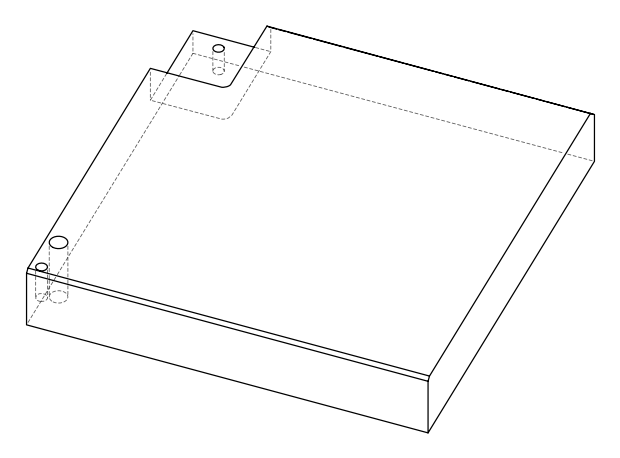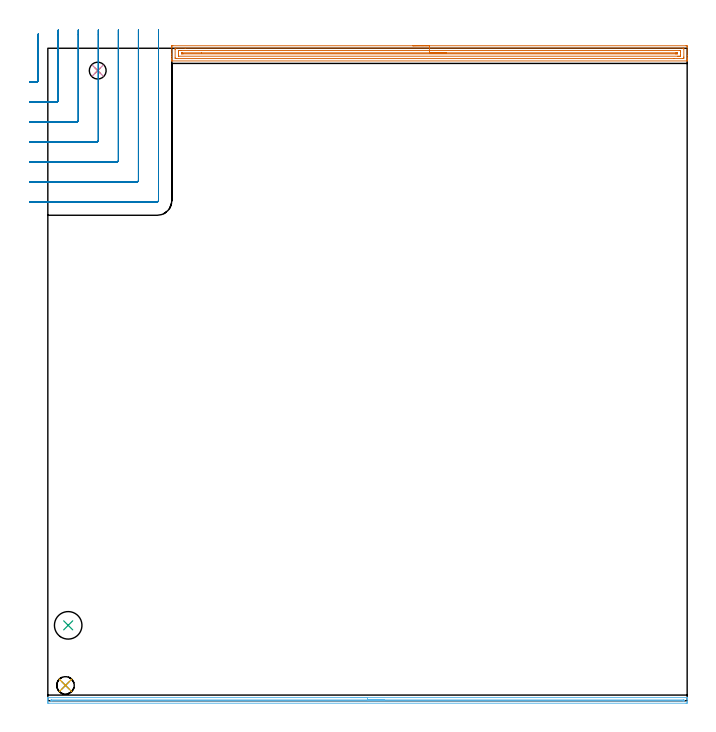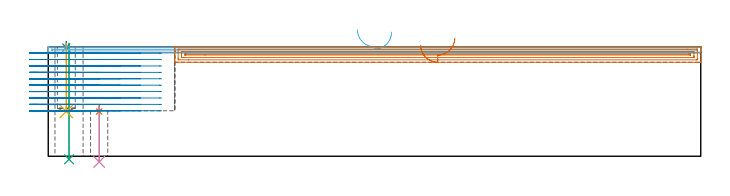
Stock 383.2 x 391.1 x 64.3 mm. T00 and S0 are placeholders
(PLAN: 8 operations, 5 tool changes, 33.9 min)
(1 SPOT_DRILL | STEP1HOLE_1 | NXT0321_9005460120000 | 0.04 min | 4131 mm3)
(2 SPOT_DRILL_1 | STEP1POCKET | NXT0321_9005460120000 | 0.03 min | 3 mm3)
(3 INDEXABLE_INSERT_DRILL_THROUGH_HOLE_FROM_SOLID | STEP1HOLE | NXT0302_004 | 0.27 min | 13720 mm3)
(4 DRILL_THROUGH_HOLE_INTO_CENTER | STEP1HOLE_1 | NXT0301_072 | 0.14 min | 2187 mm3)
(5 DRILL_BLIND_HOLE_INTO_CENTER | STEP1POCKET | NXT0301_076 | 0.16 min | 3166 mm3)
(6 AREA_MILL | FG_CHAMFER_SURFACE | UGT0205_001 | 6.28 min | 2215 mm3)
(7 AREA_MILL_1 | FG_CHAMFER_SURFACE_1 | UGT0205_001 | 10.06 min | 13025 mm3)
(8 MILL_CORNER_NOTCH_RECTANGULAR | CORNER_NOTCH_RECTANGULAR | NXT0201_012 | Follow Part, ap 4, ae 75% | 16.91 min | 274621 mm3)
(TOOL NXT0321_9005460120000 | NC Spot Drill, 142deg, 12mm, Carbide, Uncoated | D12 PA142 FL30 Z2)
(TOOL NXT0302_004 | Index. Insert Drill 16.5mm [880-D1650L20-05] | D16.5 PA176 FL83 Z2)
(TOOL NXT0301_072 | Carbide Drill 10.1mm [860.1-1010-051A1-MM 2214] | D10.1 PA140 FL71 Z2)
(TOOL NXT0301_076 | Carbide Drill 10.5mm [860.1-1050-032A1-MM 2214] | D10.5 PA140 FL55 Z2)
(TOOL UGT0205_001 | Chamfer Mill 20 x 3 x 45 deg. | D20 FL50 Z2)
(TOOL NXT0201_012 | ENDMILL 16mm [2P460-1600-NA 1630] | D16 FL38 Z6)
(OP 1 SPOT_DRILL)
G17 G21 G94 G90
T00 M6
G54
G17 G0 G90 X29.9 Y377.7 S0 M3
G43 Z74.3 H0
G94 G81 G98 Z26.265 F250. R29.7
G80
M5
M2
(OP 2 SPOT_DRILL_1)
G17 G21 G94 G90
T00 M6
G54
G17 G0 G90 X10.6 Y9.2 S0 M3
G43 Z74.3 H0
G94 G81 G98 Z63.848 F250. R67.3
G80
M5
M2
(OP 3 INDEXABLE_INSERT_DRILL_THROUGH_HOLE_FROM_SOLID)
G17 G21 G94 G90
T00 M6
G54
G17 G0 G90 X12.2 Y45.2 S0 M3
G43 Z74.3 H1
G94 G81 G98 Z-1.788 F250. R66.3
G80
M5
M2
(OP 4 DRILL_THROUGH_HOLE_INTO_CENTER)
G17 G21 G94 G90
T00 M6
G54
G17 G0 G90 X29.9 Y377.7 S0 M3
G43 Z74.3 H1
G94 G73 G98 Z-3.338 F250. Q10.013 R28.7
G80
M5
M2
(OP 5 DRILL_BLIND_HOLE_INTO_CENTER)
G17 G21 G94 G90
T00 M6
G54
G17 G0 G90 X10.6 Y9.2 S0 M3
G43 Z74.3 H1
G94 G81 G98 Z26.3 F250. R66.3
G80
M5
M2
(OP 6 AREA_MILL)
G17 G21 G94 G90
T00 M6
G54
G17 G0 G90 X181.6 Y1.9 S1061 M3
G43 Z74.3 H0
G94 G1 X181.638 Z73.428 F250.
X181.752 Z72.563
X181.941 Z71.712
X182.203 Z70.88
X182.537 Z70.074
X182.94 Z69.3
X183.408 Z68.564
X183.94 Z67.872
X184.529 Z67.229
X185.172 Z66.639
X185.864 Z66.108
X186.6 Z65.64
X187.374 Z65.237
X188.18 Z64.903
X189.012 Z64.641
X189.864 Z64.452
X190.728 Z64.338
X191.6 Z64.3
X383.04
X383.19 Y1.898 Z64.288
X383.198 Y1.764 Z64.156
X383.2 Y1.624 Z64.023
Y1.266 Z63.666
Y0.638 Z63.033
Y-0.552 Z61.844
X383.195 Y-1.115 Z61.279
X383.19 Y-1.491 Z60.904
X382.982 Y-1.496 Z60.901
X382.594 Y-1.5 Z60.9
X0.606
X0.218 Y-1.496 Z60.901
X0.01 Y-1.491 Z60.904
X0. Y-1.115 Z61.279
Y-0.552 Z61.844
Y-0.238 Z62.158
Y0.324 Z62.72
Y0.638 Z63.033
Y1.266 Z63.666
Y1.624 Z64.024
X0.002 Y1.764 Z64.156
X0.01 Y1.898 Z64.288
X0.16 Y1.9 Z64.3
X191.6
Y0.486 Z62.886
X380.809 Y0.485 Z62.885
X380.966 Y0.484 Z62.884
X381.155 Y0.479 Z62.879
X381.191 Y0.475 Z62.875
X381.195 Y0.449 Z62.849
X381.198 Y0.421 Z62.821
X381.2 Y0.255 Z62.655
X381.197 Y0.008 Z62.408
X381.194 Y-0.056 Z62.344
X381.191 Y-0.074 Z62.326
X381.17 Y-0.079 Z62.321
X381.1 Y-0.082 Z62.318
X380.809 Y-0.085 Z62.315
X380.654 Y-0.086 Z62.314
X2.391 Y-0.085 Z62.315
X2.234 Y-0.084 Z62.316
X2.045 Y-0.079 Z62.321
X2.009 Y-0.075 Z62.325
X2.005 Y-0.049 Z62.351
X2.002 Y-0.021 Z62.379
X2.001 Y0.144 Z62.544
X2.01 Y0.443 Z62.843
X2.018 Y0.48 Z62.88
X2.031 Y0.482 Z62.882
X2.072 Y0.484 Z62.884
X2.155 Y0.485 Z62.885
X2.323 Y0.486 Z62.886
X191.6
X192.472 Z62.924
X193.336 Z63.038
X194.188 Z63.226
X195.02 Z63.489
X195.826 Z63.823
X196.6 Z64.225
X197.336 Z64.694
X198.028 Z65.225
X198.671 Z65.815
X199.26 Z66.458
X199.792 Z67.15
X200.26 Z67.886
X200.663 Z68.659
X200.997 Z69.465
X201.259 Z70.297
X201.448 Z71.149
X201.562 Z72.014
X201.6 Z72.886
G0 Z74.3
M5
M2
(OP 7 AREA_MILL_1)
G17 G21 G94 G90
T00 M6
G54
G17 G0 G90 X218.75 Y392.6 S1061 M3
G43 Z74.3 H0
Z65.2
G94 G1 X218.788 Z64.328 F250.
X218.902 Z63.464
X219.091 Z62.612
X219.353 Z61.78
X219.687 Z60.974
X220.09 Z60.2
X220.559 Z59.464
X221.09 Z58.772
X221.679 Z58.129
X222.322 Z57.54
X223.014 Z57.009
X223.75 Z56.54
X224.524 Z56.137
X225.33 Z55.803
X226.162 Z55.541
X227.014 Z55.352
X227.878 Z55.238
X228.75 Z55.2
X382.569
X382.912 Y392.597 Z55.202
X383.19 Y392.592 Z55.206
X383.2 Y392.31 Z55.488
Y386.717 Z61.078
Y385.306 Z62.491
Y384.94 Z62.855
Y384.208 Z63.591
Y383.954 Z63.846
Y383.544 Z64.247
X383.191 Y383.503 Z64.288
X383.016 Y383.5 Z64.3
X74.484
X74.31 Y383.503 Z64.288
X74.307 Y383.542 Z64.249
X74.3 Y383.954 Z63.846
Y384.208 Z63.592
Y384.94 Z62.855
Y386.194 Z61.603
Y387.606 Z60.19
Y391.422 Z56.376
X74.304 Y392.049 Z55.749
X74.308 Y392.592 Z55.206
X74.382 Y392.594 Z55.204
X74.931 Y392.6 Z55.2
X228.75
Y391.186 Z56.614
X380.755 Y391.185 Z56.615
X380.78
X381.19 Y391.16 Z56.64
X381.199 Y390.744 Z57.056
X381.2 Y385.829 Z61.971
X381.199 Y385.413 Z62.387
X381.19 Y384.94 Z62.86
X380.805 Y384.915 Z62.885
X375.189 Y384.914 Z62.886
X76.745 Y384.915 Z62.885
X76.72
X76.31 Y384.94 Z62.86
X76.301 Y385.356 Z62.444
X76.3 Y390.271 Z57.529
X76.301 Y390.687 Z57.113
X76.31 Y391.16 Z56.64
X76.695 Y391.185 Z56.615
X82.312 Y391.186 Z56.614
X228.75
Y389.772 Z58.028
X378.992 Y389.771 Z58.029
X379.122 Y389.769 Z58.031
X379.168 Y389.767 Z58.033
X379.187 Y389.765 Z58.035
X379.19 Y389.727 Z58.073
X379.196 Y389.59 Z58.21
X379.199 Y389.383 Z58.417
X379.2 Y389.176 Z58.624
Y388.494 Z59.306
Y387.399 Z60.401
X379.196 Y386.717 Z61.083
X379.193 Y386.517 Z61.283
X379.178 Y386.335 Z61.465
X378.992 Y386.333 Z61.467
X378.487 Y386.33 Z61.47
X378.097 Y386.329 Z61.471
X377.594 Y386.328 Z61.472
X78.508 Y386.329 Z61.471
X78.378 Y386.331 Z61.469
X78.332 Y386.333 Z61.467
X78.313 Y386.335 Z61.465
X78.31 Y386.372 Z61.428
X78.304 Y386.51 Z61.29
X78.301 Y386.717 Z61.083
X78.3 Y386.924 Z60.876
Y387.606 Z60.194
Y388.701 Z59.099
X78.304 Y389.383 Z58.417
X78.307 Y389.583 Z58.217
X78.322 Y389.764 Z58.036
X78.508 Y389.767 Z58.033
X79.013 Y389.77 Z58.03
X79.403 Y389.771 Z58.029
X79.906 Y389.772 Z58.028
X228.75
Y388.357 Z59.443
X376.447
X377.065 Y388.353 Z59.447
X377.167 Y388.35 Z59.45
X377.191 Y388.347 Z59.453
X377.193 Y388.325 Z59.475
X377.196 Y388.271 Z59.529
X377.198 Y388.05 Z59.75
X377.196 Y387.829 Z59.971
X377.193 Y387.775 Z60.025
X377.191 Y387.753 Z60.047
X377.167 Y387.75 Z60.05
X377.061 Y387.746 Z60.054
X376.447 Y387.743 Z60.057
X376.309
X81.053
X80.435 Y387.747 Z60.053
X80.333 Y387.75 Z60.05
X80.309 Y387.753 Z60.047
X80.307 Y387.775 Z60.025
X80.304 Y387.829 Z59.971
X80.302 Y388.05 Z59.75
X80.304 Y388.271 Z59.529
X80.307 Y388.325 Z59.475
X80.309 Y388.347 Z59.453
X80.333 Y388.35 Z59.45
X80.437 Y388.355 Z59.445
X80.573 Y388.356 Z59.444
X92.091 Y388.357 Z59.443
X228.75
X229.622 Z59.481
X230.487 Z59.595
X231.338 Z59.783
X232.17 Z60.046
X232.976 Z60.38
X233.75 Z60.782
X234.486 Z61.251
X235.178 Z61.782
X235.821 Z62.372
X236.411 Z63.015
X236.942 Z63.707
X237.41 Z64.443
X237.813 Z65.216
X238.147 Z66.022
X238.409 Z66.854
X238.598 Z67.706
X238.712 Z68.571
X238.75 Z69.443
G0 Z74.3
M5
M2
(OP 8 MILL_CORNER_NOTCH_RECTANGULAR)
G17 G21 G94 G90
T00 M6
G54
G17 G0 G90 X-11. Y371. S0 M3
G43 Z74.3 H1
Z60.54
G94 G1 X-8. F250.
X-6.494 F500.
G3 X-5.7 Y371.794 R0.8
G1 Y396.713
Y399.713 F250.
G0 Z74.3
X-11. Y359.
Z60.54
G1 X-8.
X5.506 F500.
G3 X6.3 Y359.794 R0.8
G1 Y399.1
Y402.1 F250.
G0 Z74.3
X-11. Y347.
Z60.54
G1 X-8.
X17.505 F500.
G3 X18.3 Y347.795 R0.8
G1 Y399.1
Y402.1 F250.
G0 Z74.3
X-11. Y335.
Z60.54
G1 X-8.
X29.505 F500.
G3 X30.3 Y335.795 R0.8
G1 Y399.1
Y402.1 F250.
G0 Z74.3
X-11. Y323.
Z60.54
G1 X-8.
X41.505 F500.
G3 X42.3 Y323.795 R0.8
G1 Y399.1
Y402.1 F250.
G0 Z74.3
X-11. Y311.
Z60.54
G1 X-8.
X53.504 F500.
G3 X54.3 Y311.796 R0.8
G1 Y399.1
Y402.1 F250.
G0 Z74.3
X-11. Y299.
Z60.54
G1 X-8.
X65.504 F500.
G3 X66.3 Y299.796 R0.8
G1 Y399.1
Y402.1 F250.
G0 Z74.3
X-11. Y371.
Z56.78
G1 X-8.
X-6.494 F500.
G3 X-5.7 Y371.794 R0.8
G1 Y396.713
Y399.713 F250.
G0 Z74.3
X-11. Y359.
Z56.78
G1 X-8.
X5.506 F500.
G3 X6.3 Y359.794 R0.8
G1 Y399.1
Y402.1 F250.
G0 Z74.3
X-11. Y347.
Z56.78
G1 X-8.
X17.505 F500.
G3 X18.3 Y347.795 R0.8
G1 Y399.1
Y402.1 F250.
G0 Z74.3
X-11. Y335.
Z56.78
G1 X-8.
X29.505 F500.
G3 X30.3 Y335.795 R0.8
G1 Y399.1
Y402.1 F250.
G0 Z74.3
X-11. Y323.
Z56.78
G1 X-8.
X41.505 F500.
G3 X42.3 Y323.795 R0.8
G1 Y399.1
Y402.1 F250.
G0 Z74.3
X-11. Y311.
Z56.78
G1 X-8.
X53.504 F500.
G3 X54.3 Y311.796 R0.8
G1 Y399.1
Y402.1 F250.
G0 Z74.3
X-11. Y299.
Z56.78
G1 X-8.
X65.504 F500.
G3 X66.3 Y299.796 R0.8
G1 Y399.1
Y402.1 F250.
G0 Z74.3
X-11. Y371.
Z53.02
G1 X-8.
X-6.494 F500.
G3 X-5.7 Y371.794 R0.8
G1 Y396.713
Y399.713 F250.
G0 Z74.3
X-11. Y359.
Z53.02
G1 X-8.
X5.506 F500.
G3 X6.3 Y359.794 R0.8
G1 Y399.1
Y402.1 F250.
G0 Z74.3
X-11. Y347.
Z53.02
G1 X-8.
X17.505 F500.
G3 X18.3 Y347.795 R0.8
G1 Y399.1
Y402.1 F250.
G0 Z74.3
X-11. Y335.
Z53.02
G1 X-8.
X29.505 F500.
G3 X30.3 Y335.795 R0.8
G1 Y399.1
Y402.1 F250.
G0 Z74.3
X-11. Y323.
Z53.02
G1 X-8.
X41.505 F500.
G3 X42.3 Y323.795 R0.8
G1 Y399.1
Y402.1 F250.
G0 Z74.3
X-11. Y311.
Z53.02
G1 X-8.
X53.504 F500.
G3 X54.3 Y311.796 R0.8
G1 Y399.1
Y402.1 F250.
G0 Z74.3
X-11. Y299.
Z53.02
G1 X-8.
X65.504 F500.
G3 X66.3 Y299.796 R0.8
G1 Y399.1
Y402.1 F250.
G0 Z74.3
X-11. Y371.
Z49.26
G1 X-8.
X-6.494 F500.
G3 X-5.7 Y371.794 R0.8
G1 Y396.713
Y399.713 F250.
G0 Z74.3
X-11. Y359.
Z49.26
G1 X-8.
X5.506 F500.
G3 X6.3 Y359.794 R0.8
G1 Y399.1
Y402.1 F250.
G0 Z74.3
X-11. Y347.
Z49.26
G1 X-8.
X17.505 F500.
G3 X18.3 Y347.795 R0.8
G1 Y399.1
Y402.1 F250.
G0 Z74.3
X-11. Y335.
Z49.26
G1 X-8.
X29.505 F500.
G3 X30.3 Y335.795 R0.8
G1 Y399.1
Y402.1 F250.
G0 Z74.3
X-11. Y323.
Z49.26
G1 X-8.
X41.505 F500.
G3 X42.3 Y323.795 R0.8
G1 Y399.1
Y402.1 F250.
G0 Z74.3
X-11. Y311.
Z49.26
G1 X-8.
X53.504 F500.
G3 X54.3 Y311.796 R0.8
G1 Y399.1
Y402.1 F250.
G0 Z74.3
X-11. Y299.
Z49.26
G1 X-8.
X65.504 F500.
G3 X66.3 Y299.796 R0.8
G1 Y399.1
Y402.1 F250.
G0 Z74.3
X-11. Y371.
Z45.5
G1 X-8.
X-6.494 F500.
G3 X-5.7 Y371.794 R0.8
G1 Y396.713
Y399.713 F250.
G0 Z74.3
X-11. Y359.
Z45.5
G1 X-8.
X5.506 F500.
G3 X6.3 Y359.794 R0.8
G1 Y399.1
Y402.1 F250.
G0 Z74.3
X-11. Y347.
Z45.5
G1 X-8.
X17.505 F500.
G3 X18.3 Y347.795 R0.8
G1 Y399.1
Y402.1 F250.
G0 Z74.3
X-11. Y335.
Z45.5
G1 X-8.
X29.505 F500.
G3 X30.3 Y335.795 R0.8
G1 Y399.1
Y402.1 F250.
G0 Z74.3
X-11. Y323.
Z45.5
G1 X-8.
X41.505 F500.
G3 X42.3 Y323.795 R0.8
G1 Y399.1
Y402.1 F250.
G0 Z74.3
X-11. Y311.
Z45.5
G1 X-8.
X53.504 F500.
G3 X54.3 Y311.796 R0.8
G1 Y399.1
Y402.1 F250.
G0 Z74.3
X-11. Y299.
Z45.5
G1 X-8.
X65.504 F500.
G3 X66.3 Y299.796 R0.8
G1 Y399.1
Y402.1 F250.
G0 Z74.3
X-11. Y371.
Z41.74
G1 X-8.
X-6.494 F500.
G3 X-5.7 Y371.794 R0.8
G1 Y396.713
Y399.713 F250.
G0 Z74.3
X-11. Y359.
Z41.74
G1 X-8.
X5.506 F500.
G3 X6.3 Y359.794 R0.8
G1 Y399.1
Y402.1 F250.
G0 Z74.3
X-11. Y347.
Z41.74
G1 X-8.
X17.505 F500.
G3 X18.3 Y347.795 R0.8
G1 Y399.1
Y402.1 F250.
G0 Z74.3
X-11. Y335.
Z41.74
G1 X-8.
X29.505 F500.
G3 X30.3 Y335.795 R0.8
G1 Y399.1
Y402.1 F250.
G0 Z74.3
X-11. Y323.
Z41.74
G1 X-8.
X41.505 F500.
G3 X42.3 Y323.795 R0.8
G1 Y399.1
Y402.1 F250.
G0 Z74.3
X-11. Y311.
Z41.74
G1 X-8.
X53.504 F500.
G3 X54.3 Y311.796 R0.8
G1 Y399.1
Y402.1 F250.
G0 Z74.3
X-11. Y299.
Z41.74
G1 X-8.
X65.504 F500.
G3 X66.3 Y299.796 R0.8
G1 Y399.1
Y402.1 F250.
G0 Z74.3
X-11. Y371.
Z37.98
G1 X-8.
X-6.494 F500.
G3 X-5.7 Y371.794 R0.8
G1 Y396.713
Y399.713 F250.
G0 Z74.3
X-11. Y359.
Z37.98
G1 X-8.
X5.506 F500.
G3 X6.3 Y359.794 R0.8
G1 Y399.1
Y402.1 F250.
G0 Z74.3
X-11. Y347.
Z37.98
G1 X-8.
X17.505 F500.
G3 X18.3 Y347.795 R0.8
G1 Y399.1
Y402.1 F250.
G0 Z74.3
X-11. Y335.
Z37.98
G1 X-8.
X29.505 F500.
G3 X30.3 Y335.795 R0.8
G1 Y399.1
Y402.1 F250.
G0 Z74.3
X-11. Y323.
Z37.98
G1 X-8.
X41.505 F500.
G3 X42.3 Y323.795 R0.8
G1 Y399.1
Y402.1 F250.
G0 Z74.3
X-11. Y311.
Z37.98
G1 X-8.
X53.504 F500.
G3 X54.3 Y311.796 R0.8
G1 Y399.1
Y402.1 F250.
G0 Z74.3
X-11. Y299.
Z37.98
G1 X-8.
X65.504 F500.
G3 X66.3 Y299.796 R0.8
G1 Y399.1
Y402.1 F250.
G0 Z74.3
X-11. Y371.
Z34.22
G1 X-8.
X-6.494 F500.
G3 X-5.7 Y371.794 R0.8
G1 Y396.713
Y399.713 F250.
G0 Z74.3
X-11. Y359.
Z34.22
G1 X-8.
X5.506 F500.
G3 X6.3 Y359.794 R0.8
G1 Y399.1
Y402.1 F250.
G0 Z74.3
X-11. Y347.
Z34.22
G1 X-8.
X17.505 F500.
G3 X18.3 Y347.795 R0.8
G1 Y399.1
Y402.1 F250.
G0 Z74.3
X-11. Y335.
Z34.22
G1 X-8.
X29.505 F500.
G3 X30.3 Y335.795 R0.8
G1 Y399.1
Y402.1 F250.
G0 Z74.3
X-11. Y323.
Z34.22
G1 X-8.
X41.505 F500.
G3 X42.3 Y323.795 R0.8
G1 Y399.1
Y402.1 F250.
G0 Z74.3
X-11. Y311.
Z34.22
G1 X-8.
X53.504 F500.
G3 X54.3 Y311.796 R0.8
G1 Y399.1
Y402.1 F250.
G0 Z74.3
X-11. Y299.
Z34.22
G1 X-8.
X65.504 F500.
G3 X66.3 Y299.796 R0.8
G1 Y399.1
Y402.1 F250.
G0 Z74.3
X-11. Y371.
Z30.46
G1 X-8.
X-6.494 F500.
G3 X-5.7 Y371.794 R0.8
G1 Y396.713
Y399.713 F250.
G0 Z74.3
X-11. Y359.
Z30.46
G1 X-8.
X5.506 F500.
G3 X6.3 Y359.794 R0.8
G1 Y399.1
Y402.1 F250.
G0 Z74.3
X-11. Y347.
Z30.46
G1 X-8.
X17.505 F500.
G3 X18.3 Y347.795 R0.8
G1 Y399.1
Y402.1 F250.
G0 Z74.3
X-11. Y335.
Z30.46
G1 X-8.
X29.505 F500.
G3 X30.3 Y335.795 R0.8
G1 Y399.1
Y402.1 F250.
G0 Z74.3
X-11. Y323.
Z30.46
G1 X-8.
X41.505 F500.
G3 X42.3 Y323.795 R0.8
G1 Y399.1
Y402.1 F250.
G0 Z74.3
X-11. Y311.
Z30.46
G1 X-8.
X53.504 F500.
G3 X54.3 Y311.796 R0.8
G1 Y399.1
Y402.1 F250.
G0 Z74.3
X-11. Y299.
Z30.46
G1 X-8.
X65.504 F500.
G3 X66.3 Y299.796 R0.8
G1 Y399.1
Y402.1 F250.
G0 Z74.3
X-11. Y371.
Z26.7
G1 X-8.
X-6.494 F500.
G3 X-5.7 Y371.794 R0.8
G1 Y396.713
Y399.713 F250.
G0 Z74.3
X-11. Y359.
Z26.7
G1 X-8.
X5.506 F500.
G3 X6.3 Y359.794 R0.8
G1 Y399.1
Y402.1 F250.
G0 Z74.3
X-11. Y347.
Z26.7
G1 X-8.
X17.505 F500.
G3 X18.3 Y347.795 R0.8
G1 Y399.1
Y402.1 F250.
G0 Z74.3
X-11. Y335.
Z26.7
G1 X-8.
X29.505 F500.
G3 X30.3 Y335.795 R0.8
G1 Y399.1
Y402.1 F250.
G0 Z74.3
X-11. Y323.
Z26.7
G1 X-8.
X41.505 F500.
G3 X42.3 Y323.795 R0.8
G1 Y399.1
Y402.1 F250.
G0 Z74.3
X-11. Y311.
Z26.7
G1 X-8.
X53.504 F500.
G3 X54.3 Y311.796 R0.8
G1 Y399.1
Y402.1 F250.
G0 Z74.3
X-11. Y299.
Z26.7
G1 X-8.
X65.504 F500.
G3 X66.3 Y299.796 R0.8
G1 Y399.1
Y402.1 F250.
G0 Z74.3
M5
M2
